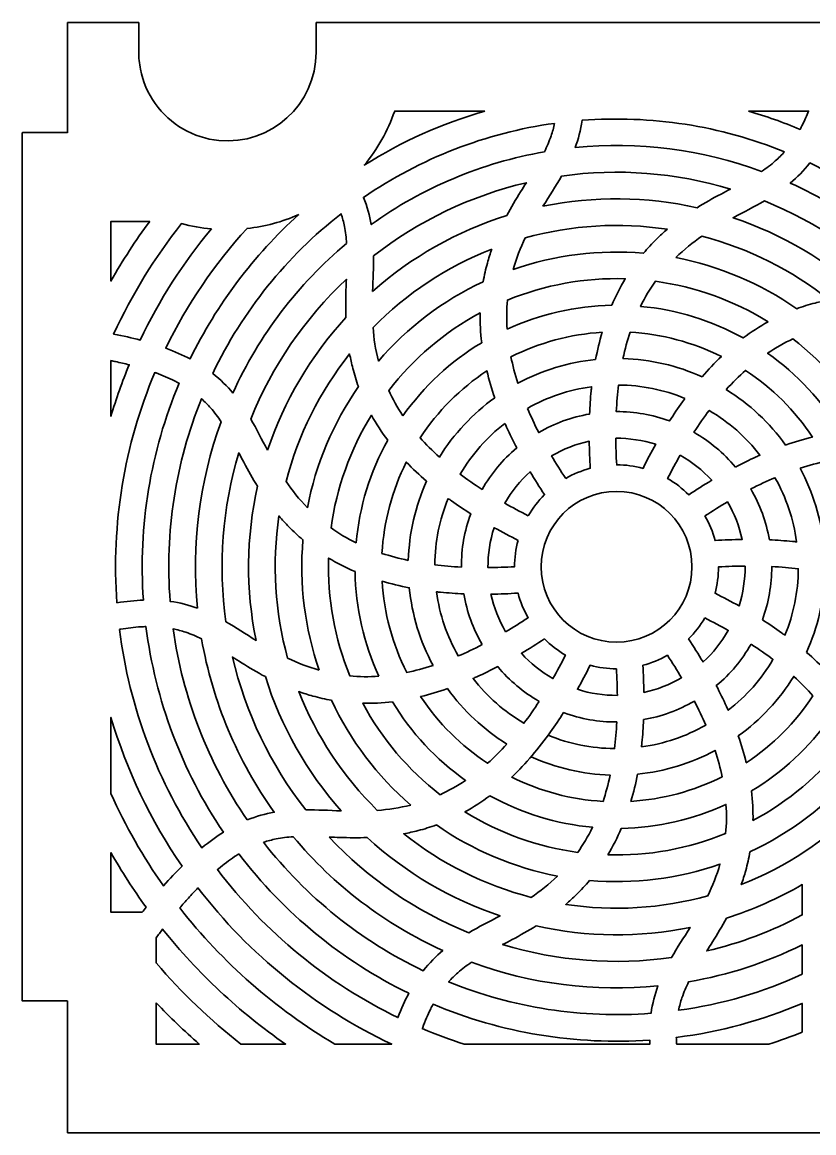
# Model space of a CAD drawing. Header units: inches. Extents: x 91 to 901, y 66 to 702.
# Drawn here: x 520.8 to 773.9, y 328.1 to 683.1 of the extents above; entities that cross this region are included whole.
import ezdxf

# ---------------------------------------------------------------- set-up
doc = ezdxf.new("R2010")
doc.units = ezdxf.units.IN
doc.header["$MEASUREMENT"] = 0
doc.layers.add('Default', color=7, linetype='Continuous')

msp = doc.modelspace()

# ---------------------------------------------------------------- linework, layer by layer
at = {"layer": 'Default', "color": 7, "lineweight": 35, "true_color": 0xffffff}
for points, knots in [([(614.78, 673.52), (614.78, 656.77), (600.34, 643.68), (583.67, 645.31), (575.5, 646.11), (568.08, 650.4), (563.32, 657.1), (560.92, 660.49), (559.41, 664), (558.61, 668.08), (558.26, 669.91), (558.09, 671.74), (558.09, 673.6), (558.09, 675.58), (558.09, 677.56), (558.09, 679.55), (558.09, 680.54), (558.09, 681.53), (558.09, 682.52), (558.09, 682.64), (558.09, 682.76), (558.09, 682.89), (558.09, 682.94), (558.17, 683.05), (558.06, 683.05), (558, 683.05), (557.94, 683.05), (557.87, 683.05), (557.63, 683.05), (557.38, 683.05), (557.13, 683.05), (556.64, 683.05), (556.14, 683.05), (555.65, 683.05), (553.67, 683.05), (551.68, 683.05), (549.7, 683.05), (545.74, 683.05), (541.78, 683.05), (537.82, 683.05), (537.32, 683.05), (536.83, 683.05), (536.33, 683.05), (536.09, 683.05), (535.84, 683.05), (535.59, 683.05), (535.53, 683.05), (535.47, 683.05), (535.4, 683.05), (535.37, 683.05), (535.34, 683.05), (535.31, 683.05), (535.25, 683.05), (535.3, 682.99), (535.3, 682.96), (535.3, 682.84), (535.3, 682.71), (535.3, 682.59), (535.3, 681.6), (535.3, 680.61), (535.3, 679.62), (535.3, 677.64), (535.3, 675.66), (535.3, 673.67), (535.3, 669.71), (535.3, 665.75), (535.3, 661.79), (535.3, 657.83), (535.3, 653.87), (535.3, 649.91), (535.3, 649.41), (535.3, 648.91), (535.3, 648.42), (535.3, 648.3), (535.3, 648.17), (535.3, 648.05), (535.3, 647.99), (535.3, 647.92), (535.3, 647.86), (535.3, 647.77), (535.22, 647.81), (535.17, 647.81), (534.92, 647.81), (534.68, 647.81), (534.43, 647.81), (533.44, 647.81), (532.45, 647.81), (531.46, 647.81), (529.48, 647.81), (527.5, 647.81), (525.51, 647.81), (524.52, 647.81), (523.53, 647.81), (522.54, 647.81), (522.05, 647.81), (521.55, 647.81), (521.06, 647.81), (521, 647.81), (520.93, 647.81), (520.87, 647.81), (520.83, 647.81), (520.85, 647.77), (520.85, 647.74), (520.85, 647.71), (520.85, 647.68), (520.85, 647.65), (520.85, 647.52), (520.85, 647.4), (520.85, 647.28), (520.85, 647.03), (520.85, 646.78), (520.85, 646.53), (520.85, 644.55), (520.85, 642.57), (520.85, 640.59), (520.85, 636.63), (520.85, 632.67), (520.85, 628.71), (520.85, 565.32), (520.85, 501.93), (520.85, 438.55), (520.85, 425.62), (520.85, 412.69), (520.85, 399.76), (520.85, 393.29), (520.85, 386.83), (520.85, 380.36), (520.85, 377.13), (520.85, 373.9), (520.85, 370.67), (520.85, 370.56), (520.85, 370.46), (520.85, 370.36), (520.85, 370.3), (520.84, 370.23), (520.93, 370.23), (521.02, 370.23), (521.11, 370.23), (521.2, 370.23), (521.38, 370.23), (521.56, 370.23), (521.74, 370.23), (522.1, 370.23), (522.46, 370.23), (522.82, 370.23), (523.54, 370.23), (524.26, 370.23), (524.98, 370.23), (527.86, 370.23), (530.74, 370.23), (533.62, 370.23), (533.98, 370.23), (534.34, 370.23), (534.7, 370.23), (534.89, 370.23), (535.07, 370.23), (535.25, 370.23), (535.35, 370.23), (535.3, 370.14), (535.3, 370.07), (535.3, 369.62), (535.3, 369.18), (535.3, 368.73), (535.3, 367.83), (535.3, 366.94), (535.3, 366.04), (535.3, 364.25), (535.3, 362.45), (535.3, 360.66), (535.3, 353.49), (535.3, 346.32), (535.3, 339.15), (535.3, 335.56), (535.3, 331.97), (535.3, 328.39), (535.3, 328.33), (535.3, 328.28), (535.3, 328.22), (535.3, 328.18), (535.23, 328.1), (535.31, 328.1), (535.33, 328.1), (535.34, 328.1), (535.36, 328.1), (535.39, 328.1), (535.43, 328.1), (535.46, 328.1), (535.53, 328.1), (535.59, 328.1), (535.66, 328.1), (535.79, 328.1), (535.93, 328.1), (536.06, 328.1), (536.32, 328.1), (536.59, 328.1), (536.85, 328.1), (541.1, 328.1), (545.35, 328.1), (549.6, 328.1), (566.58, 328.1), (583.57, 328.1), (600.56, 328.1), (663.95, 328.1), (727.33, 328.1), (790.72, 328.1), (806.91, 328.1), (823.11, 328.1), (839.3, 328.1), (847.39, 328.1), (855.49, 328.1), (863.59, 328.1), (867.64, 328.1), (871.68, 328.1), (875.73, 328.1), (877.76, 328.1), (879.78, 328.1), (881.8, 328.1), (882.82, 328.1), (883.83, 328.1), (884.84, 328.1), (885.35, 328.1), (885.85, 328.1), (886.36, 328.1), (886.38, 328.1), (886.38, 328.12), (886.38, 328.13), (886.38, 328.19), (886.38, 328.24), (886.38, 328.29), (886.38, 328.4), (886.38, 328.51), (886.38, 328.61), (886.38, 328.83), (886.38, 329.04), (886.38, 329.25), (886.38, 329.68), (886.38, 330.11), (886.38, 330.54), (886.38, 331.39), (886.38, 332.24), (886.38, 333.1), (886.38, 334.81), (886.38, 336.52), (886.38, 338.23), (886.38, 345.06), (886.38, 351.9), (886.38, 358.73), (886.38, 362.15), (886.38, 365.57), (886.38, 368.99), (886.38, 369.2), (886.38, 369.41), (886.38, 369.63), (886.38, 369.74), (886.38, 369.84), (886.38, 369.95), (886.38, 370), (886.38, 370.06), (886.38, 370.11), (886.38, 370.13), (886.34, 370.23), (886.38, 370.23), (886.4, 370.23), (886.42, 370.23), (886.44, 370.23), (886.49, 370.23), (886.53, 370.23), (886.57, 370.23), (886.66, 370.23), (886.74, 370.23), (886.83, 370.23), (887.52, 370.23), (888.2, 370.23), (888.89, 370.23), (890.26, 370.23), (891.64, 370.23), (893.01, 370.23), (894.38, 370.23), (895.76, 370.23), (897.13, 370.23), (897.82, 370.23), (898.5, 370.23), (899.19, 370.23), (899.53, 370.23), (899.88, 370.23), (900.22, 370.23), (900.39, 370.23), (900.56, 370.23), (900.74, 370.23), (900.79, 370.23), (900.83, 370.24), (900.83, 370.3), (900.83, 370.4), (900.83, 370.5), (900.83, 370.59), (900.83, 370.79), (900.83, 370.98), (900.83, 371.17), (900.83, 383.5), (900.83, 395.82), (900.83, 408.14), (900.83, 471.53), (900.83, 534.92), (900.83, 598.3), (900.83, 614.15), (900.83, 630), (900.83, 645.84), (900.83, 646.34), (900.83, 646.84), (900.83, 647.33), (900.83, 647.45), (900.83, 647.58), (900.83, 647.7), (900.83, 647.76), (900.83, 647.81), (900.76, 647.81), (900.69, 647.81), (900.63, 647.81), (900.57, 647.81), (900.32, 647.81), (900.08, 647.81), (899.83, 647.81), (898.84, 647.81), (897.85, 647.81), (896.86, 647.81), (894.88, 647.81), (892.9, 647.81), (890.91, 647.81), (889.92, 647.81), (888.93, 647.81), (887.94, 647.81), (887.45, 647.81), (886.95, 647.81), (886.46, 647.81), (886.43, 647.81), (886.38, 647.77), (886.38, 647.82), (886.38, 647.85), (886.38, 647.88), (886.38, 647.92), (886.38, 647.98), (886.38, 648.04), (886.38, 648.1), (886.38, 648.23), (886.38, 648.35), (886.38, 648.47), (886.38, 648.72), (886.38, 648.97), (886.38, 649.22), (886.38, 651.2), (886.38, 653.18), (886.38, 655.16), (886.38, 663.08), (886.38, 671), (886.38, 678.93), (886.38, 679.92), (886.38, 680.91), (886.38, 681.9), (886.38, 682.15), (886.38, 682.39), (886.38, 682.64), (886.38, 682.77), (886.38, 682.89), (886.38, 683.01), (886.38, 683.12), (886.28, 683.05), (886.22, 683.05), (886.16, 683.05), (886.1, 683.05), (886.04, 683.05), (885.54, 683.05), (885.05, 683.05), (884.55, 683.05), (882.57, 683.05), (880.59, 683.05), (878.61, 683.05), (874.65, 683.05), (870.69, 683.05), (866.72, 683.05), (858.8, 683.05), (850.88, 683.05), (842.95, 683.05), (827.11, 683.05), (811.26, 683.05), (795.41, 683.05), (763.72, 683.05), (732.03, 683.05), (700.33, 683.05), (684.49, 683.05), (668.64, 683.05), (652.79, 683.05), (644.87, 683.05), (636.95, 683.05), (629.02, 683.05), (625.06, 683.05), (621.1, 683.05), (617.14, 683.05), (616.64, 683.05), (616.15, 683.05), (615.65, 683.05), (615.41, 683.05), (615.16, 683.05), (614.91, 683.05), (614.86, 683.05), (614.78, 683.08), (614.78, 682.99), (614.78, 682.93), (614.78, 682.87), (614.78, 682.8), (614.78, 682.68), (614.78, 682.56), (614.78, 682.43), (614.78, 681.44), (614.78, 680.45), (614.78, 679.46), (614.78, 677.48), (614.78, 675.5), (614.78, 673.52)], [0, 0, 0, 0, 1, 1, 1, 2, 2, 2, 3, 3, 3, 4, 4, 4, 5, 5, 5, 6, 6, 6, 7, 7, 7, 8, 8, 8, 9, 9, 9, 10, 10, 10, 11, 11, 11, 12, 12, 12, 13, 13, 13, 14, 14, 14, 15, 15, 15, 16, 16, 16, 17, 17, 17, 18, 18, 18, 19, 19, 19, 20, 20, 20, 21, 21, 21, 22, 22, 22, 23, 23, 23, 24, 24, 24, 25, 25, 25, 26, 26, 26, 27, 27, 27, 28, 28, 28, 29, 29, 29, 30, 30, 30, 31, 31, 31, 32, 32, 32, 33, 33, 33, 34, 34, 34, 35, 35, 35, 36, 36, 36, 37, 37, 37, 38, 38, 38, 39, 39, 39, 40, 40, 40, 41, 41, 41, 42, 42, 42, 43, 43, 43, 44, 44, 44, 45, 45, 45, 46, 46, 46, 47, 47, 47, 48, 48, 48, 49, 49, 49, 50, 50, 50, 51, 51, 51, 52, 52, 52, 53, 53, 53, 54, 54, 54, 55, 55, 55, 56, 56, 56, 57, 57, 57, 58, 58, 58, 59, 59, 59, 60, 60, 60, 61, 61, 61, 62, 62, 62, 63, 63, 63, 64, 64, 64, 65, 65, 65, 66, 66, 66, 67, 67, 67, 68, 68, 68, 69, 69, 69, 70, 70, 70, 71, 71, 71, 72, 72, 72, 73, 73, 73, 74, 74, 74, 75, 75, 75, 76, 76, 76, 77, 77, 77, 78, 78, 78, 79, 79, 79, 80, 80, 80, 81, 81, 81, 82, 82, 82, 83, 83, 83, 84, 84, 84, 85, 85, 85, 86, 86, 86, 87, 87, 87, 88, 88, 88, 89, 89, 89, 90, 90, 90, 91, 91, 91, 92, 92, 92, 93, 93, 93, 94, 94, 94, 95, 95, 95, 96, 96, 96, 97, 97, 97, 98, 98, 98, 99, 99, 99, 100, 100, 100, 101, 101, 101, 102, 102, 102, 103, 103, 103, 104, 104, 104, 105, 105, 105, 106, 106, 106, 107, 107, 107, 108, 108, 108, 109, 109, 109, 110, 110, 110, 111, 111, 111, 112, 112, 112, 113, 113, 113, 114, 114, 114, 115, 115, 115, 116, 116, 116, 117, 117, 117, 118, 118, 118, 119, 119, 119, 120, 120, 120, 121, 121, 121, 122, 122, 122, 123, 123, 123, 124, 124, 124, 125, 125, 125, 126, 126, 126, 127, 127, 127, 128, 128, 128, 129, 129, 129, 130, 130, 130, 131, 131, 131, 132, 132, 132, 133, 133, 133, 134, 134, 134, 135, 135, 135, 136, 136, 136, 137, 137, 137, 138, 138, 138, 139, 139, 139, 139]), ([(668.69, 654.7), (659.1, 654.7), (649.5, 654.7), (639.91, 654.7), (637.65, 648.27), (634.5, 642.69), (630.16, 637.43), (642.31, 645.06), (654.91, 650.71), (668.69, 654.7)], [0, 0, 0, 0, 1, 1, 1, 2, 2, 2, 3, 3, 3, 3]), ([(764.55, 641.71), (744.04, 650.02), (721.87, 653.45), (699.8, 651.75), (699.36, 648.58), (698.6, 645.71), (697.62, 643.02), (717.8, 645.01), (738.17, 642.42), (757.21, 635.43), (758.74, 636.45), (760.22, 637.56), (761.6, 638.78), (762.64, 639.69), (763.63, 640.67), (764.55, 641.71)], [0, 0, 0, 0, 1, 1, 1, 2, 2, 2, 3, 3, 3, 4, 4, 4, 5, 5, 5, 5]), ([(752.99, 654.7), (758.62, 653.07), (764.11, 651.13), (769.51, 648.87), (769.77, 649.34), (770.02, 649.82), (770.26, 650.31), (770.98, 651.74), (771.63, 653.21), (772.22, 654.7), (765.81, 654.7), (759.4, 654.7), (752.99, 654.7)], [0, 0, 0, 0, 1, 1, 1, 2, 2, 2, 3, 3, 3, 4, 4, 4, 4]), ([(691.01, 650.79), (690.73, 649.43), (690.37, 648.09), (689.92, 646.77), (689.33, 645.03), (688.61, 643.33), (687.79, 641.68), (667.81, 638.21), (648.87, 630.27), (632.39, 618.45), (631.89, 621.27), (631.12, 624.14), (629.92, 627.11), (648.18, 639.62), (669.09, 647.73), (691.01, 650.79)], [0, 0, 0, 0, 1, 1, 1, 2, 2, 2, 3, 3, 3, 4, 4, 4, 5, 5, 5, 5]), ([(687.31, 624.28), (703.58, 627.6), (720.37, 627.44), (736.57, 623.81), (739.08, 625.37), (741.65, 626.81), (744.25, 628.2), (745.25, 628.74), (746.26, 629.26), (747.26, 629.79), (729.78, 635.06), (711.36, 636.48), (693.28, 633.93), (691.42, 630.71), (689.36, 627.58), (687.31, 624.28)], [0, 0, 0, 0, 1, 1, 1, 2, 2, 2, 3, 3, 3, 4, 4, 4, 5, 5, 5, 5]), ([(814.2, 595.31), (816.04, 595.43), (817.87, 595.65), (819.68, 596.01), (821.04, 596.29), (822.38, 596.64), (823.7, 597.08), (810.09, 614.53), (792.61, 628.59), (772.64, 638.14), (770.68, 635.63), (768.58, 633.52), (766.38, 631.68), (784.86, 623.31), (801.2, 610.88), (814.2, 595.31)], [0, 0, 0, 0, 1, 1, 1, 2, 2, 2, 3, 3, 3, 4, 4, 4, 5, 5, 5, 5]), ([(632.83, 597.07), (632.96, 600.96), (633.18, 604.7), (633.17, 608.42), (647.56, 619.66), (664.22, 627.65), (682, 631.82), (681.39, 630.86), (680.78, 629.9), (680.18, 628.94), (678.63, 626.44), (677.12, 623.9), (675.73, 621.3), (659.88, 616.34), (645.26, 608.09), (632.83, 597.07)], [0, 0, 0, 0, 1, 1, 1, 2, 2, 2, 3, 3, 3, 4, 4, 4, 5, 5, 5, 5]), ([(802.77, 595.4), (801.63, 595.45), (800.5, 595.49), (799.36, 595.53), (796.42, 595.63), (793.47, 595.66), (790.52, 595.57), (778.3, 606.81), (763.84, 615.35), (748.09, 620.61), (751.52, 622.44), (754.87, 624.12), (758.09, 625.98), (775.02, 619.14), (790.26, 608.71), (802.77, 595.4)], [0, 0, 0, 0, 1, 1, 1, 2, 2, 2, 3, 3, 3, 4, 4, 4, 5, 5, 5, 5]), ([(609.25, 621.62), (603.91, 619.27), (598.52, 617.82), (592.72, 617.18), (582.09, 605.57), (573.6, 593.07), (566.73, 578.9), (569.62, 577.83), (572.2, 576.68), (574.51, 575.46), (583.03, 592.93), (594.82, 608.6), (609.25, 621.62)], [0, 0, 0, 0, 1, 1, 1, 2, 2, 2, 3, 3, 3, 4, 4, 4, 4]), ([(588.19, 564.57), (586.34, 566.76), (584.24, 568.86), (581.72, 570.82), (591.28, 590.79), (605.33, 608.27), (622.78, 621.88), (623.22, 620.57), (623.58, 619.22), (623.85, 617.86), (624.21, 616.05), (624.43, 614.22), (624.55, 612.38), (608.98, 599.38), (596.55, 583.04), (588.19, 564.57)], [0, 0, 0, 0, 1, 1, 1, 2, 2, 2, 3, 3, 3, 4, 4, 4, 5, 5, 5, 5]), ([(561.59, 619.46), (557.46, 619.46), (553.33, 619.46), (549.19, 619.46), (549.19, 613.1), (549.19, 606.73), (549.19, 600.37), (552.94, 607), (557.06, 613.34), (561.59, 619.46)], [0, 0, 0, 0, 1, 1, 1, 2, 2, 2, 3, 3, 3, 3]), ([(581.32, 617.06), (578.07, 617.35), (574.91, 617.91), (571.75, 618.76), (563.08, 607.76), (555.94, 596.14), (550.06, 583.43), (553.1, 582.84), (555.92, 582.19), (558.54, 581.49), (564.68, 594.4), (572.16, 606.08), (581.32, 617.06)], [0, 0, 0, 0, 1, 1, 1, 2, 2, 2, 3, 3, 3, 4, 4, 4, 4]), ([(727.09, 616.94), (725.9, 615.92), (724.74, 614.87), (723.63, 613.77), (722.17, 612.34), (720.78, 610.84), (719.47, 609.28), (705.37, 610.5), (691.16, 608.72), (677.79, 604.07), (678.82, 607.69), (680.15, 611.05), (681.66, 614.18), (696.44, 618.28), (711.92, 619.22), (727.09, 616.94)], [0, 0, 0, 0, 1, 1, 1, 2, 2, 2, 3, 3, 3, 4, 4, 4, 5, 5, 5, 5]), ([(729.74, 607.86), (732.44, 610.49), (735.28, 612.72), (738.15, 614.69), (753, 610.85), (766.88, 603.92), (778.87, 594.35), (777.33, 594.07), (775.8, 593.74), (774.29, 593.35), (772.31, 592.84), (770.36, 592.23), (768.44, 591.53), (756.84, 599.64), (743.65, 605.2), (729.74, 607.86)], [0, 0, 0, 0, 1, 1, 1, 2, 2, 2, 3, 3, 3, 4, 4, 4, 5, 5, 5, 5]), ([(670.96, 610.61), (670.43, 609.13), (669.96, 607.64), (669.54, 606.13), (668.99, 604.17), (668.54, 602.17), (668.19, 600.16), (655.36, 594.16), (643.95, 585.52), (634.7, 574.81), (633.77, 578.46), (633.25, 582.04), (632.99, 585.5), (643.74, 596.44), (656.68, 605), (670.96, 610.61)], [0, 0, 0, 0, 1, 1, 1, 2, 2, 2, 3, 3, 3, 4, 4, 4, 5, 5, 5, 5]), ([(599.26, 546.27), (597.43, 549.7), (595.75, 553.05), (593.88, 556.27), (600.72, 573.2), (611.15, 588.44), (624.46, 600.95), (624.42, 599.81), (624.37, 598.68), (624.33, 597.55), (624.24, 594.6), (624.2, 591.65), (624.3, 588.7), (613.05, 576.49), (604.52, 562.03), (599.26, 546.27)], [0, 0, 0, 0, 1, 1, 1, 2, 2, 2, 3, 3, 3, 4, 4, 4, 5, 5, 5, 5]), ([(675.85, 584.97), (675.62, 588.25), (675.68, 591.35), (675.96, 594.29), (687.9, 599.17), (700.74, 601.5), (713.63, 601.11), (712, 598.39), (710.57, 595.55), (709.32, 592.63), (697.75, 592.42), (686.36, 589.81), (675.85, 584.97)], [0, 0, 0, 0, 1, 1, 1, 2, 2, 2, 3, 3, 3, 4, 4, 4, 4]), ([(759.3, 587.37), (756.53, 585.83), (753.87, 584.09), (751.33, 582.19), (741.21, 587.79), (730.03, 591.23), (718.51, 592.29), (719.95, 595.24), (721.55, 597.9), (723.26, 600.31), (736.05, 598.57), (748.33, 594.16), (759.3, 587.37)], [0, 0, 0, 0, 1, 1, 1, 2, 2, 2, 3, 3, 3, 4, 4, 4, 4]), ([(642.56, 557.3), (640.73, 560.02), (639.23, 562.74), (638, 565.42), (645.9, 575.63), (655.85, 584.06), (667.22, 590.17), (667.16, 586.99), (667.34, 583.82), (667.72, 580.67), (657.81, 574.7), (649.24, 566.75), (642.56, 557.3)], [0, 0, 0, 0, 1, 1, 1, 2, 2, 2, 3, 3, 3, 4, 4, 4, 4]), ([(704.15, 575.3), (704.71, 578.23), (705.4, 581.14), (706.24, 584), (696.08, 583.38), (686.16, 580.7), (677.08, 576.12), (677.63, 573.43), (678.37, 570.63), (679.32, 567.71), (687.02, 571.84), (695.46, 574.42), (704.15, 575.3)], [0, 0, 0, 0, 1, 1, 1, 2, 2, 2, 3, 3, 3, 4, 4, 4, 4]), ([(715.15, 584.02), (725.31, 583.43), (735.24, 580.79), (744.34, 576.26), (742.18, 574.2), (740.13, 572.03), (738.18, 569.77), (730.22, 573.35), (721.62, 575.34), (712.89, 575.6), (713.53, 578.61), (714.29, 581.4), (715.15, 584.02)], [0, 0, 0, 0, 1, 1, 1, 2, 2, 2, 3, 3, 3, 4, 4, 4, 4]), ([(782.49, 552.14), (785.64, 552.52), (788.81, 552.7), (791.98, 552.64), (785.87, 564.01), (777.44, 573.97), (767.24, 581.87), (764.55, 580.64), (761.84, 579.13), (759.12, 577.3), (768.56, 570.62), (776.52, 562.05), (782.49, 552.14)], [0, 0, 0, 0, 1, 1, 1, 2, 2, 2, 3, 3, 3, 4, 4, 4, 4]), ([(612, 527.93), (609.38, 530.62), (607.14, 533.46), (605.18, 536.33), (609.02, 551.18), (615.94, 565.06), (625.51, 577.06), (625.79, 575.52), (626.13, 573.98), (626.52, 572.47), (627.03, 570.49), (627.63, 568.54), (628.33, 566.63), (620.23, 555.02), (614.66, 541.83), (612, 527.93)], [0, 0, 0, 0, 1, 1, 1, 2, 2, 2, 3, 3, 3, 4, 4, 4, 5, 5, 5, 5]), ([(549.19, 574.93), (549.19, 569), (549.19, 563.08), (549.19, 557.16), (550.86, 562.75), (552.8, 568.22), (555.04, 573.61), (553.59, 573.98), (552.13, 574.31), (550.67, 574.62), (550.18, 574.73), (549.69, 574.83), (549.19, 574.93)], [0, 0, 0, 0, 1, 1, 1, 2, 2, 2, 3, 3, 3, 4, 4, 4, 4]), ([(671.91, 563.07), (670.92, 565.89), (670.07, 568.75), (669.37, 571.65), (660.88, 566.04), (653.63, 558.76), (648.05, 550.25), (649.88, 548.2), (651.92, 546.14), (654.2, 544.09), (658.8, 551.51), (664.82, 557.97), (671.91, 563.07)], [0, 0, 0, 0, 1, 1, 1, 2, 2, 2, 3, 3, 3, 4, 4, 4, 4]), ([(745.9, 565.66), (747.96, 567.94), (750.02, 569.98), (752.07, 571.81), (760.57, 566.23), (767.85, 558.98), (773.47, 550.5), (770.57, 549.8), (767.71, 548.94), (764.89, 547.96), (759.79, 555.05), (753.33, 561.06), (745.9, 565.66)], [0, 0, 0, 0, 1, 1, 1, 2, 2, 2, 3, 3, 3, 4, 4, 4, 4]), ([(551.1, 497.49), (554.13, 498), (556.94, 498.29), (559.56, 498.39), (557.9, 522.07), (561.81, 545.81), (571, 567.69), (570.52, 567.95), (570.04, 568.2), (569.55, 568.44), (567.62, 569.41), (565.63, 570.25), (563.6, 571), (563.47, 571.04), (563.34, 571.09), (563.22, 571.13), (553.43, 547.88), (549.28, 522.65), (551.1, 497.49)], [0, 0, 0, 0, 1, 1, 1, 2, 2, 2, 3, 3, 3, 4, 4, 4, 5, 5, 5, 6, 6, 6, 6]), ([(682.34, 559.66), (683.4, 557.17), (684.61, 554.6), (685.97, 551.94), (691.11, 554.92), (696.36, 556.84), (702.21, 557.87), (702.32, 560.35), (702.48, 562.82), (702.73, 565.29), (702.77, 565.72), (702.81, 566.15), (702.86, 566.58), (695.46, 565.56), (688.85, 563.33), (682.34, 559.66)], [0, 0, 0, 0, 1, 1, 1, 2, 2, 2, 3, 3, 3, 4, 4, 4, 5, 5, 5, 5]), ([(732.71, 562.86), (732.45, 562.51), (732.2, 562.16), (731.95, 561.8), (730.5, 559.79), (729.12, 557.73), (727.79, 555.64), (722.21, 557.67), (716.7, 558.64), (710.76, 558.63), (710.91, 561.61), (711.15, 564.44), (711.48, 567.13), (718.95, 567.05), (725.79, 565.67), (732.71, 562.86)], [0, 0, 0, 0, 1, 1, 1, 2, 2, 2, 3, 3, 3, 4, 4, 4, 5, 5, 5, 5]), ([(576.85, 495.8), (574.15, 496.78), (571.28, 497.54), (568.12, 497.98), (566.41, 520.05), (569.84, 542.22), (578.15, 562.73), (579.19, 561.81), (580.17, 560.82), (581.09, 559.78), (582.3, 558.4), (583.41, 556.92), (584.43, 555.39), (577.45, 536.35), (574.85, 515.98), (576.85, 495.8)], [0, 0, 0, 0, 1, 1, 1, 2, 2, 2, 3, 3, 3, 4, 4, 4, 5, 5, 5, 5]), ([(637.67, 549.51), (635.77, 552.05), (634.03, 554.71), (632.49, 557.48), (625.7, 546.51), (621.3, 534.23), (619.56, 521.44), (621.96, 519.73), (624.62, 518.14), (627.57, 516.69), (628.63, 528.21), (632.07, 539.39), (637.67, 549.51)], [0, 0, 0, 0, 1, 1, 1, 2, 2, 2, 3, 3, 3, 4, 4, 4, 4]), ([(748.83, 540.92), (751.03, 542.07), (753.25, 543.16), (755.51, 544.18), (755.9, 544.36), (756.3, 544.54), (756.7, 544.71), (752.11, 550.61), (746.87, 555.22), (740.45, 559.02), (738.82, 556.86), (737.19, 554.53), (735.57, 552.02), (740.72, 549.06), (745.01, 545.47), (748.83, 540.92)], [0, 0, 0, 0, 1, 1, 1, 2, 2, 2, 3, 3, 3, 4, 4, 4, 5, 5, 5, 5]), ([(675.15, 554.88), (675.32, 554.48), (675.5, 554.09), (675.68, 553.69), (676.71, 551.43), (677.8, 549.21), (678.94, 547.01), (674.39, 543.19), (670.8, 538.9), (667.84, 533.75), (665.33, 535.37), (663.01, 537), (660.84, 538.63), (664.64, 545.06), (669.26, 550.29), (675.15, 554.88)], [0, 0, 0, 0, 1, 1, 1, 2, 2, 2, 3, 3, 3, 4, 4, 4, 5, 5, 5, 5]), ([(694.58, 537.27), (697.07, 538.71), (699.65, 539.77), (702.43, 540.52), (702.25, 543.4), (702.14, 546.29), (702.1, 549.18), (697.79, 548.25), (693.88, 546.72), (690.07, 544.49), (691.46, 542.15), (692.95, 539.74), (694.58, 537.27)], [0, 0, 0, 0, 1, 1, 1, 2, 2, 2, 3, 3, 3, 4, 4, 4, 4]), ([(710.59, 550.12), (715, 550.15), (719.15, 549.52), (723.35, 548.18), (721.94, 545.65), (720.59, 543.09), (719.3, 540.5), (716.52, 541.25), (713.76, 541.62), (710.88, 541.62), (710.71, 544.57), (710.62, 547.4), (710.59, 550.12)], [0, 0, 0, 0, 1, 1, 1, 2, 2, 2, 3, 3, 3, 4, 4, 4, 4]), ([(585.93, 491.46), (589.15, 489.6), (592.28, 487.54), (595.58, 485.49), (592.26, 501.76), (592.42, 518.55), (596.05, 534.76), (594.49, 537.26), (593.05, 539.83), (591.66, 542.43), (591.13, 543.43), (590.6, 544.44), (590.07, 545.44), (584.8, 527.96), (583.39, 509.54), (585.93, 491.46)], [0, 0, 0, 0, 1, 1, 1, 2, 2, 2, 3, 3, 3, 4, 4, 4, 5, 5, 5, 5]), ([(731.18, 544.74), (729.83, 542.37), (728.5, 539.87), (727.17, 537.23), (729.67, 535.79), (731.87, 534.09), (733.91, 532.05), (736.32, 533.65), (738.77, 535.19), (741.25, 536.68), (738.28, 539.94), (735.01, 542.56), (731.18, 544.74)], [0, 0, 0, 0, 1, 1, 1, 2, 2, 2, 3, 3, 3, 4, 4, 4, 4]), ([(644.26, 511.07), (641.26, 511.71), (638.46, 512.47), (635.85, 513.33), (636.43, 523.49), (639.07, 533.42), (643.61, 542.52), (645.66, 540.36), (647.84, 538.31), (650.1, 536.37), (646.51, 528.4), (644.53, 519.8), (644.26, 511.07)], [0, 0, 0, 0, 1, 1, 1, 2, 2, 2, 3, 3, 3, 4, 4, 4, 4]), ([(769.53, 540.54), (772.44, 541.49), (775.25, 542.23), (777.94, 542.79), (782.52, 533.7), (785.19, 523.78), (785.82, 513.63), (782.96, 514.47), (780.05, 515.16), (777.12, 515.71), (776.24, 524.41), (773.66, 532.84), (769.53, 540.54)], [0, 0, 0, 0, 1, 1, 1, 2, 2, 2, 3, 3, 3, 4, 4, 4, 4]), ([(682.63, 525.36), (684.07, 527.85), (685.77, 530.06), (687.81, 532.09), (686.21, 534.5), (684.67, 536.95), (683.19, 539.43), (679.93, 536.47), (677.3, 533.19), (675.12, 529.36), (677.49, 528.02), (679.99, 526.68), (682.63, 525.36)], [0, 0, 0, 0, 1, 1, 1, 2, 2, 2, 3, 3, 3, 4, 4, 4, 4]), ([(759.69, 517.65), (762.17, 517.55), (764.64, 517.38), (767.1, 517.14), (767.54, 517.09), (767.97, 517.05), (768.4, 517), (767.37, 524.4), (765.15, 531.01), (761.48, 537.52), (758.99, 536.46), (756.41, 535.26), (753.76, 533.9), (756.74, 528.76), (758.66, 523.5), (759.69, 517.65)], [0, 0, 0, 0, 1, 1, 1, 2, 2, 2, 3, 3, 3, 4, 4, 4, 5, 5, 5, 5]), ([(734.94, 509.02), (734.94, 522.33), (724.15, 533.12), (710.84, 533.12), (697.53, 533.12), (686.75, 522.33), (686.75, 509.02), (686.75, 495.72), (697.53, 484.93), (710.84, 484.93), (724.15, 484.93), (734.94, 495.72), (734.94, 509.02)], [0, 0, 0, 0, 1, 1, 1, 2, 2, 2, 3, 3, 3, 4, 4, 4, 4]), ([(657, 530.89), (657.35, 530.63), (657.7, 530.38), (658.06, 530.13), (660.07, 528.68), (662.13, 527.3), (664.22, 525.97), (662.19, 520.39), (661.22, 514.88), (661.23, 508.94), (658.26, 509.09), (655.43, 509.33), (652.73, 509.66), (652.82, 517.13), (654.19, 523.97), (657, 530.89)], [0, 0, 0, 0, 1, 1, 1, 2, 2, 2, 3, 3, 3, 4, 4, 4, 5, 5, 5, 5]), ([(739.09, 525.29), (741.56, 526.91), (743.96, 528.41), (746.31, 529.79), (748.54, 525.98), (750.06, 522.07), (751, 517.77), (748.11, 517.73), (745.22, 517.61), (742.33, 517.43), (741.59, 520.22), (740.53, 522.79), (739.09, 525.29)], [0, 0, 0, 0, 1, 1, 1, 2, 2, 2, 3, 3, 3, 4, 4, 4, 4]), ([(615.79, 475.97), (612.17, 477), (608.82, 478.34), (605.68, 479.84), (601.58, 494.62), (600.64, 510.1), (602.92, 525.27), (603.94, 524.08), (604.99, 522.92), (606.09, 521.81), (607.52, 520.35), (609.02, 518.96), (610.58, 517.65), (609.37, 503.55), (611.14, 489.35), (615.79, 475.97)], [0, 0, 0, 0, 1, 1, 1, 2, 2, 2, 3, 3, 3, 4, 4, 4, 5, 5, 5, 5]), ([(679.36, 517.48), (678.61, 514.7), (678.25, 511.94), (678.24, 509.06), (675.29, 508.89), (672.46, 508.8), (669.74, 508.77), (669.71, 513.18), (670.35, 517.33), (671.69, 521.53), (674.21, 520.12), (676.77, 518.77), (679.36, 517.48)], [0, 0, 0, 0, 1, 1, 1, 2, 2, 2, 3, 3, 3, 4, 4, 4, 4]), ([(634.89, 474.03), (631.62, 473.8), (628.52, 473.86), (625.57, 474.14), (620.69, 486.08), (618.37, 498.92), (618.76, 511.82), (621.48, 510.18), (624.31, 508.75), (627.23, 507.5), (627.44, 495.94), (630.05, 484.54), (634.89, 474.03)], [0, 0, 0, 0, 1, 1, 1, 2, 2, 2, 3, 3, 3, 4, 4, 4, 4]), ([(751.94, 509.27), (749.22, 509.25), (746.39, 509.15), (743.44, 509.02), (743.44, 506.13), (743.07, 503.35), (742.32, 500.56), (744.91, 499.27), (747.47, 497.92), (749.99, 496.51), (751.33, 500.71), (751.97, 504.86), (751.94, 509.27)], [0, 0, 0, 0, 1, 1, 1, 2, 2, 2, 3, 3, 3, 4, 4, 4, 4]), ([(757.46, 492.07), (759.49, 497.65), (760.46, 503.16), (760.45, 509.1), (763.43, 508.95), (766.26, 508.71), (768.95, 508.38), (768.87, 500.91), (767.49, 494.07), (764.68, 487.15), (764.33, 487.41), (763.98, 487.66), (763.62, 487.92), (761.61, 489.36), (759.55, 490.74), (757.46, 492.07)], [0, 0, 0, 0, 1, 1, 1, 2, 2, 2, 3, 3, 3, 4, 4, 4, 5, 5, 5, 5]), ([(652.16, 477.5), (649.24, 476.56), (646.43, 475.82), (643.74, 475.26), (639.17, 484.34), (636.49, 494.27), (635.86, 504.42), (638.73, 503.58), (641.63, 502.89), (644.56, 502.33), (645.44, 493.64), (648.02, 485.2), (652.16, 477.5)], [0, 0, 0, 0, 1, 1, 1, 2, 2, 2, 3, 3, 3, 4, 4, 4, 4]), ([(771.58, 481.68), (773.84, 479.73), (776.02, 477.68), (778.07, 475.52), (782.61, 484.62), (785.25, 494.56), (785.84, 504.71), (783.22, 505.58), (780.42, 506.34), (777.42, 506.98), (777.16, 498.24), (775.17, 489.65), (771.58, 481.68)], [0, 0, 0, 0, 1, 1, 1, 2, 2, 2, 3, 3, 3, 4, 4, 4, 4]), ([(667.92, 484.15), (664.94, 489.29), (663.02, 494.54), (661.99, 500.39), (659.52, 500.5), (657.04, 500.67), (654.58, 500.91), (654.14, 500.95), (653.71, 500.99), (653.28, 501.04), (654.31, 493.64), (656.54, 487.03), (660.2, 480.52), (662.69, 481.58), (665.27, 482.79), (667.92, 484.15)], [0, 0, 0, 0, 1, 1, 1, 2, 2, 2, 3, 3, 3, 4, 4, 4, 5, 5, 5, 5]), ([(675.37, 488.26), (673.14, 492.06), (671.62, 495.97), (670.68, 500.28), (673.57, 500.32), (676.46, 500.43), (679.35, 500.61), (680.09, 497.83), (681.15, 495.25), (682.59, 492.76), (680.12, 491.14), (677.72, 489.64), (675.37, 488.26)], [0, 0, 0, 0, 1, 1, 1, 2, 2, 2, 3, 3, 3, 4, 4, 4, 4]), ([(739.05, 492.69), (737.61, 490.2), (735.91, 487.99), (733.87, 485.95), (735.47, 483.54), (737.01, 481.1), (738.49, 478.61), (741.76, 481.58), (744.38, 484.86), (746.56, 488.69), (744.19, 490.03), (741.69, 491.36), (739.05, 492.69)], [0, 0, 0, 0, 1, 1, 1, 2, 2, 2, 3, 3, 3, 4, 4, 4, 4]), ([(551.94, 489), (552.07, 489.03), (552.2, 489.05), (552.34, 489.07), (554.47, 489.44), (556.61, 489.71), (558.77, 489.84), (559.31, 489.87), (559.85, 489.9), (560.4, 489.91), (563.39, 466.36), (571.86, 443.85), (585.14, 424.18), (582.92, 422.78), (580.64, 421.13), (578.27, 419.16), (564.11, 440.04), (555.09, 463.97), (551.94, 489)], [0, 0, 0, 0, 1, 1, 1, 2, 2, 2, 3, 3, 3, 4, 4, 4, 5, 5, 5, 6, 6, 6, 6]), ([(592.76, 428.1), (595.72, 429.3), (598.59, 430.08), (601.41, 430.57), (589.6, 447.05), (581.65, 465.99), (578.18, 485.97), (576.53, 486.79), (574.84, 487.51), (573.09, 488.1), (571.78, 488.55), (570.43, 488.91), (569.07, 489.19), (572.14, 467.27), (580.25, 446.36), (592.76, 428.1)], [0, 0, 0, 0, 1, 1, 1, 2, 2, 2, 3, 3, 3, 4, 4, 4, 5, 5, 5, 5]), ([(687.77, 485.99), (689.81, 483.95), (692.01, 482.25), (694.51, 480.81), (693.18, 478.17), (691.85, 475.67), (690.51, 473.3), (686.68, 475.48), (683.4, 478.11), (680.43, 481.37), (682.92, 482.85), (685.36, 484.39), (687.77, 485.99)], [0, 0, 0, 0, 1, 1, 1, 2, 2, 2, 3, 3, 3, 4, 4, 4, 4]), ([(753.84, 484.29), (756.35, 482.67), (758.68, 481.04), (760.84, 479.41), (757.04, 472.99), (752.43, 467.75), (746.53, 463.16), (746.36, 463.56), (746.18, 463.96), (746, 464.35), (744.98, 466.61), (743.89, 468.84), (742.74, 471.03), (747.29, 474.85), (750.88, 479.14), (753.84, 484.29)], [0, 0, 0, 0, 1, 1, 1, 2, 2, 2, 3, 3, 3, 4, 4, 4, 5, 5, 5, 5]), ([(611.45, 431.35), (615.16, 431.36), (618.91, 431.14), (622.79, 431.01), (611.78, 443.44), (603.52, 458.06), (598.56, 473.91), (595.96, 475.3), (593.43, 476.81), (590.92, 478.36), (589.96, 478.96), (589, 479.57), (588.04, 480.18), (592.22, 462.4), (600.2, 445.74), (611.45, 431.35)], [0, 0, 0, 0, 1, 1, 1, 2, 2, 2, 3, 3, 3, 4, 4, 4, 5, 5, 5, 5]), ([(719.25, 477.53), (722.04, 478.27), (724.61, 479.33), (727.11, 480.77), (728.73, 478.3), (730.22, 475.9), (731.61, 473.55), (727.8, 471.32), (723.89, 469.8), (719.58, 468.86), (719.54, 471.75), (719.43, 474.64), (719.25, 477.53)], [0, 0, 0, 0, 1, 1, 1, 2, 2, 2, 3, 3, 3, 4, 4, 4, 4]), ([(686.11, 466.02), (684.49, 463.52), (682.86, 461.19), (681.23, 459.02), (674.81, 462.83), (669.57, 467.44), (664.98, 473.33), (665.38, 473.51), (665.78, 473.68), (666.17, 473.86), (668.43, 474.89), (670.65, 475.98), (672.85, 477.12), (676.67, 472.58), (680.96, 468.98), (686.11, 466.02)], [0, 0, 0, 0, 1, 1, 1, 2, 2, 2, 3, 3, 3, 4, 4, 4, 5, 5, 5, 5]), ([(710.8, 476.42), (710.97, 473.48), (711.07, 470.64), (711.09, 467.92), (706.68, 467.89), (702.53, 468.53), (698.33, 469.87), (699.74, 472.39), (701.09, 474.95), (702.38, 477.54), (705.16, 476.79), (707.92, 476.43), (710.8, 476.42)], [0, 0, 0, 0, 1, 1, 1, 2, 2, 2, 3, 3, 3, 4, 4, 4, 4]), ([(773.63, 467.79), (771.8, 469.85), (769.76, 471.9), (767.48, 473.96), (762.88, 466.53), (756.86, 460.08), (749.77, 454.97), (750.76, 452.15), (751.61, 449.29), (752.32, 446.39), (760.8, 452.01), (768.05, 459.29), (773.63, 467.79)], [0, 0, 0, 0, 1, 1, 1, 2, 2, 2, 3, 3, 3, 4, 4, 4, 4]), ([(645.05, 432.88), (641.4, 431.95), (637.83, 431.43), (634.36, 431.17), (623.42, 441.92), (614.86, 454.86), (609.26, 469.14), (610.73, 468.61), (612.22, 468.14), (613.73, 467.72), (615.7, 467.17), (617.69, 466.72), (619.7, 466.37), (625.7, 453.54), (634.34, 442.13), (645.05, 432.88)], [0, 0, 0, 0, 1, 1, 1, 2, 2, 2, 3, 3, 3, 4, 4, 4, 5, 5, 5, 5]), ([(675.78, 452.38), (673.72, 450.1), (671.67, 448.06), (669.61, 446.23), (661.11, 451.81), (653.83, 459.07), (648.21, 467.55), (651.11, 468.25), (653.97, 469.11), (656.79, 470.09), (661.9, 463), (668.35, 456.98), (675.78, 452.38)], [0, 0, 0, 0, 1, 1, 1, 2, 2, 2, 3, 3, 3, 4, 4, 4, 4]), ([(654.44, 436.18), (657.13, 437.41), (659.84, 438.91), (662.56, 440.74), (653.12, 447.42), (645.16, 455.99), (639.19, 465.9), (636.04, 465.52), (632.87, 465.34), (629.7, 465.4), (635.81, 454.03), (644.24, 444.08), (654.44, 436.18)], [0, 0, 0, 0, 1, 1, 1, 2, 2, 2, 3, 3, 3, 4, 4, 4, 4]), ([(718.82, 451.46), (718.87, 451.89), (718.91, 452.33), (718.95, 452.76), (719.2, 455.23), (719.37, 457.7), (719.47, 460.17), (725.32, 461.21), (730.58, 463.12), (735.71, 466.1), (737.07, 463.45), (738.28, 460.88), (739.34, 458.38), (732.83, 454.72), (726.22, 452.49), (718.82, 451.46)], [0, 0, 0, 0, 1, 1, 1, 2, 2, 2, 3, 3, 3, 4, 4, 4, 5, 5, 5, 5]), ([(683.5, 448.28), (691.47, 444.69), (700.06, 442.71), (708.79, 442.44), (708.16, 439.44), (707.4, 436.64), (706.53, 434.03), (696.37, 434.61), (686.44, 437.25), (677.34, 441.79), (681.94, 446.17), (686.04, 451.07), (689.74, 456.24), (691.18, 458.25), (692.56, 460.31), (693.89, 462.4), (699.47, 460.37), (704.98, 459.41), (710.92, 459.42), (710.77, 456.44), (710.53, 453.61), (710.2, 450.92), (702.73, 451), (695.89, 452.37), (688.97, 455.18)], [0, 0, 0, 0, 1, 1, 1, 2, 2, 2, 3, 3, 3, 4, 4, 4, 5, 5, 5, 6, 6, 6, 7, 7, 7, 8, 8, 8, 8]), ([(549.19, 436.51), (549.19, 444.63), (549.19, 452.76), (549.19, 460.88), (554.24, 443.95), (561.91, 427.91), (571.93, 413.36), (570.02, 411.44), (568.05, 409.32), (566.01, 406.99), (559.43, 416.33), (553.87, 426.08), (549.19, 436.51)], [0, 0, 0, 0, 1, 1, 1, 2, 2, 2, 3, 3, 3, 4, 4, 4, 4]), ([(754.46, 427.88), (754.52, 431.05), (754.34, 434.22), (753.96, 437.37), (763.87, 443.34), (772.44, 451.3), (779.12, 460.75), (780.95, 458.02), (782.46, 455.31), (783.68, 452.62), (775.78, 442.42), (765.83, 433.99), (754.46, 427.88)], [0, 0, 0, 0, 1, 1, 1, 2, 2, 2, 3, 3, 3, 4, 4, 4, 4]), ([(717.53, 442.74), (716.97, 439.81), (716.29, 436.91), (715.44, 434.05), (725.6, 434.67), (735.52, 437.35), (744.61, 441.92), (744.05, 444.61), (743.31, 447.42), (742.36, 450.34), (734.66, 446.2), (726.23, 443.62), (717.53, 442.74)], [0, 0, 0, 0, 1, 1, 1, 2, 2, 2, 3, 3, 3, 4, 4, 4, 4]), ([(753.5, 417.88), (766.32, 423.88), (777.73, 432.52), (786.99, 443.23), (787.91, 439.58), (788.43, 436.01), (788.7, 432.54), (777.94, 421.6), (765.01, 413.04), (750.72, 407.44), (751.25, 408.91), (751.72, 410.41), (752.14, 411.91), (752.69, 413.88), (753.14, 415.87), (753.5, 417.88)], [0, 0, 0, 0, 1, 1, 1, 2, 2, 2, 3, 3, 3, 4, 4, 4, 5, 5, 5, 5]), ([(670.35, 435.86), (667.81, 433.95), (665.15, 432.21), (662.38, 430.67), (673.35, 423.88), (685.63, 419.48), (698.42, 417.74), (700.13, 420.15), (701.73, 422.8), (703.17, 425.75), (691.65, 426.81), (680.47, 430.25), (670.35, 435.86)], [0, 0, 0, 0, 1, 1, 1, 2, 2, 2, 3, 3, 3, 4, 4, 4, 4]), ([(708.05, 416.94), (709.68, 419.66), (711.11, 422.49), (712.36, 425.41), (723.93, 425.62), (735.33, 428.23), (745.83, 433.07), (746.06, 429.8), (746, 426.7), (745.72, 423.76), (733.78, 418.87), (720.94, 416.55), (708.05, 416.94)], [0, 0, 0, 0, 1, 1, 1, 2, 2, 2, 3, 3, 3, 4, 4, 4, 4]), ([(653.24, 426.51), (651.32, 425.81), (649.37, 425.21), (647.39, 424.7), (645.88, 424.31), (644.35, 423.97), (642.81, 423.69), (654.8, 414.12), (668.68, 407.2), (683.54, 403.36), (686.4, 405.32), (689.24, 407.56), (691.94, 410.18), (678.03, 412.84), (664.84, 418.41), (653.24, 426.51)], [0, 0, 0, 0, 1, 1, 1, 2, 2, 2, 3, 3, 3, 4, 4, 4, 5, 5, 5, 5]), ([(597.98, 420.97), (599.3, 421.4), (600.64, 421.76), (602.01, 422.03), (603.81, 422.39), (605.64, 422.61), (607.48, 422.73), (620.48, 407.16), (636.82, 394.73), (655.3, 386.37), (653.1, 384.53), (651.01, 382.42), (649.04, 379.9), (629.07, 389.46), (611.59, 403.51), (597.98, 420.97)], [0, 0, 0, 0, 1, 1, 1, 2, 2, 2, 3, 3, 3, 4, 4, 4, 5, 5, 5, 5]), ([(618.91, 422.64), (620.05, 422.6), (621.18, 422.55), (622.32, 422.51), (625.26, 422.42), (628.21, 422.38), (631.16, 422.48), (643.38, 411.23), (657.84, 402.7), (673.59, 397.44), (670.16, 395.61), (666.81, 393.93), (663.6, 392.06), (646.66, 398.9), (631.42, 409.34), (618.91, 422.64)], [0, 0, 0, 0, 1, 1, 1, 2, 2, 2, 3, 3, 3, 4, 4, 4, 5, 5, 5, 5]), ([(549.19, 417.68), (552.61, 411.63), (556.34, 405.82), (560.41, 400.2), (559.99, 399.67), (559.57, 399.13), (559.15, 398.58), (555.83, 398.58), (552.51, 398.58), (549.19, 398.58), (549.19, 404.95), (549.19, 411.31), (549.19, 417.68)], [0, 0, 0, 0, 1, 1, 1, 2, 2, 2, 3, 3, 3, 4, 4, 4, 4]), ([(590.11, 417.25), (589.65, 416.97), (589.19, 416.67), (588.74, 416.38), (586.93, 415.18), (585.21, 413.88), (583.55, 412.49), (583.44, 412.41), (583.34, 412.32), (583.24, 412.23), (598.48, 392.13), (618.26, 375.92), (640.96, 364.91), (642.03, 367.8), (643.18, 370.38), (644.41, 372.69), (623.07, 383.09), (604.47, 398.35), (590.11, 417.25)], [0, 0, 0, 0, 1, 1, 1, 2, 2, 2, 3, 3, 3, 4, 4, 4, 5, 5, 5, 6, 6, 6, 6]), ([(702.21, 408.76), (716.31, 407.55), (730.52, 409.32), (743.89, 413.97), (742.86, 410.35), (741.53, 407), (740.03, 403.86), (725.24, 399.76), (709.76, 398.82), (694.59, 401.11), (695.78, 402.12), (696.94, 403.18), (698.06, 404.27), (699.51, 405.7), (700.9, 407.2), (702.21, 408.76)], [0, 0, 0, 0, 1, 1, 1, 2, 2, 2, 3, 3, 3, 4, 4, 4, 5, 5, 5, 5]), ([(620.8, 356.44), (626.85, 356.44), (632.91, 356.44), (638.96, 356.44), (614.62, 367.91), (593.38, 385.03), (577, 406.39), (575.96, 405.31), (574.94, 404.22), (573.94, 403.11), (573.02, 402.08), (572.1, 401.04), (571.21, 399.98), (584.87, 382.49), (601.69, 367.72), (620.8, 356.44)], [0, 0, 0, 0, 1, 1, 1, 2, 2, 2, 3, 3, 3, 4, 4, 4, 5, 5, 5, 5]), ([(745.95, 396.75), (744.56, 394.15), (743.05, 391.61), (741.5, 389.1), (740.9, 388.14), (740.29, 387.18), (739.68, 386.22), (750.44, 388.75), (760.45, 392.52), (770.2, 397.72), (770.2, 400.97), (770.2, 404.21), (770.2, 407.46), (762.47, 402.94), (754.49, 399.42), (745.95, 396.75)], [0, 0, 0, 0, 1, 1, 1, 2, 2, 2, 3, 3, 3, 4, 4, 4, 5, 5, 5, 5]), ([(685.11, 394.23), (682.6, 392.68), (680.03, 391.23), (677.43, 389.84), (676.43, 389.31), (675.43, 388.78), (674.42, 388.25), (691.9, 382.98), (710.32, 381.57), (728.41, 384.11), (730.26, 387.33), (732.32, 390.46), (734.37, 393.76), (718.1, 390.44), (701.31, 390.6), (685.11, 394.23)], [0, 0, 0, 0, 1, 1, 1, 2, 2, 2, 3, 3, 3, 4, 4, 4, 5, 5, 5, 5]), ([(563.65, 390.43), (563.65, 387.75), (563.65, 385.06), (563.65, 382.38), (571.88, 372.81), (580.83, 364.25), (590.74, 356.44), (595.51, 356.44), (600.28, 356.44), (605.04, 356.44), (590.23, 366.72), (576.98, 379.1), (565.73, 393.19), (565.03, 392.28), (564.34, 391.36), (563.65, 390.43)], [0, 0, 0, 0, 1, 1, 1, 2, 2, 2, 3, 3, 3, 4, 4, 4, 5, 5, 5, 5]), ([(770.2, 378.76), (770.2, 381.9), (770.2, 385.03), (770.2, 388.17), (758.55, 382.44), (746.68, 378.59), (733.89, 376.36), (733.08, 374.71), (732.35, 373.02), (731.76, 371.27), (731.32, 369.96), (730.95, 368.61), (730.67, 367.25), (744.54, 369.19), (757.45, 372.95), (770.2, 378.76)], [0, 0, 0, 0, 1, 1, 1, 2, 2, 2, 3, 3, 3, 4, 4, 4, 5, 5, 5, 5]), ([(664.47, 382.61), (662.94, 381.59), (661.46, 380.49), (660.08, 379.27), (659.04, 378.35), (658.05, 377.37), (657.13, 376.33), (677.65, 368.03), (699.81, 364.59), (721.88, 366.3), (722.32, 369.46), (723.08, 372.34), (724.07, 375.03), (703.88, 373.04), (683.51, 375.63), (664.47, 382.61)], [0, 0, 0, 0, 1, 1, 1, 2, 2, 2, 3, 3, 3, 4, 4, 4, 5, 5, 5, 5]), ([(563.65, 369.69), (563.65, 365.27), (563.65, 360.86), (563.65, 356.44), (568.24, 356.44), (572.84, 356.44), (577.43, 356.44), (572.62, 360.65), (568.04, 365.05), (563.65, 369.69)], [0, 0, 0, 0, 1, 1, 1, 2, 2, 2, 3, 3, 3, 3]), ([(770.2, 360.27), (770.2, 363.34), (770.2, 366.4), (770.2, 369.47), (757.17, 363.93), (744, 360.36), (729.95, 358.58), (729.97, 358.04), (729.99, 357.49), (730.02, 356.95), (730.03, 356.78), (730.04, 356.61), (730.06, 356.44), (739.88, 356.44), (749.7, 356.44), (759.53, 356.44), (763.13, 357.59), (766.69, 358.87), (770.2, 360.27)], [0, 0, 0, 0, 1, 1, 1, 2, 2, 2, 3, 3, 3, 4, 4, 4, 5, 5, 5, 6, 6, 6, 6]), ([(662.15, 356.44), (681.95, 356.44), (701.74, 356.44), (721.53, 356.44), (721.51, 356.88), (721.49, 357.31), (721.47, 357.74), (697.79, 356.08), (674.06, 359.99), (652.17, 369.18), (651.91, 368.7), (651.66, 368.22), (651.42, 367.74), (650.45, 365.8), (649.61, 363.81), (648.87, 361.78), (648.82, 361.65), (648.77, 361.53), (648.73, 361.4), (653.13, 359.55), (657.6, 357.9), (662.15, 356.44)], [0, 0, 0, 0, 1, 1, 1, 2, 2, 2, 3, 3, 3, 4, 4, 4, 5, 5, 5, 6, 6, 6, 7, 7, 7, 7])]:
    msp.add_open_spline(points, degree=3, knots=knots, dxfattribs=at)
msp.add_open_spline([(638.37, 356.72), (638.35, 356.63), (638.33, 356.54), (638.3, 356.44)], degree=3, dxfattribs=at)

doc.saveas('drawing.dxf')
